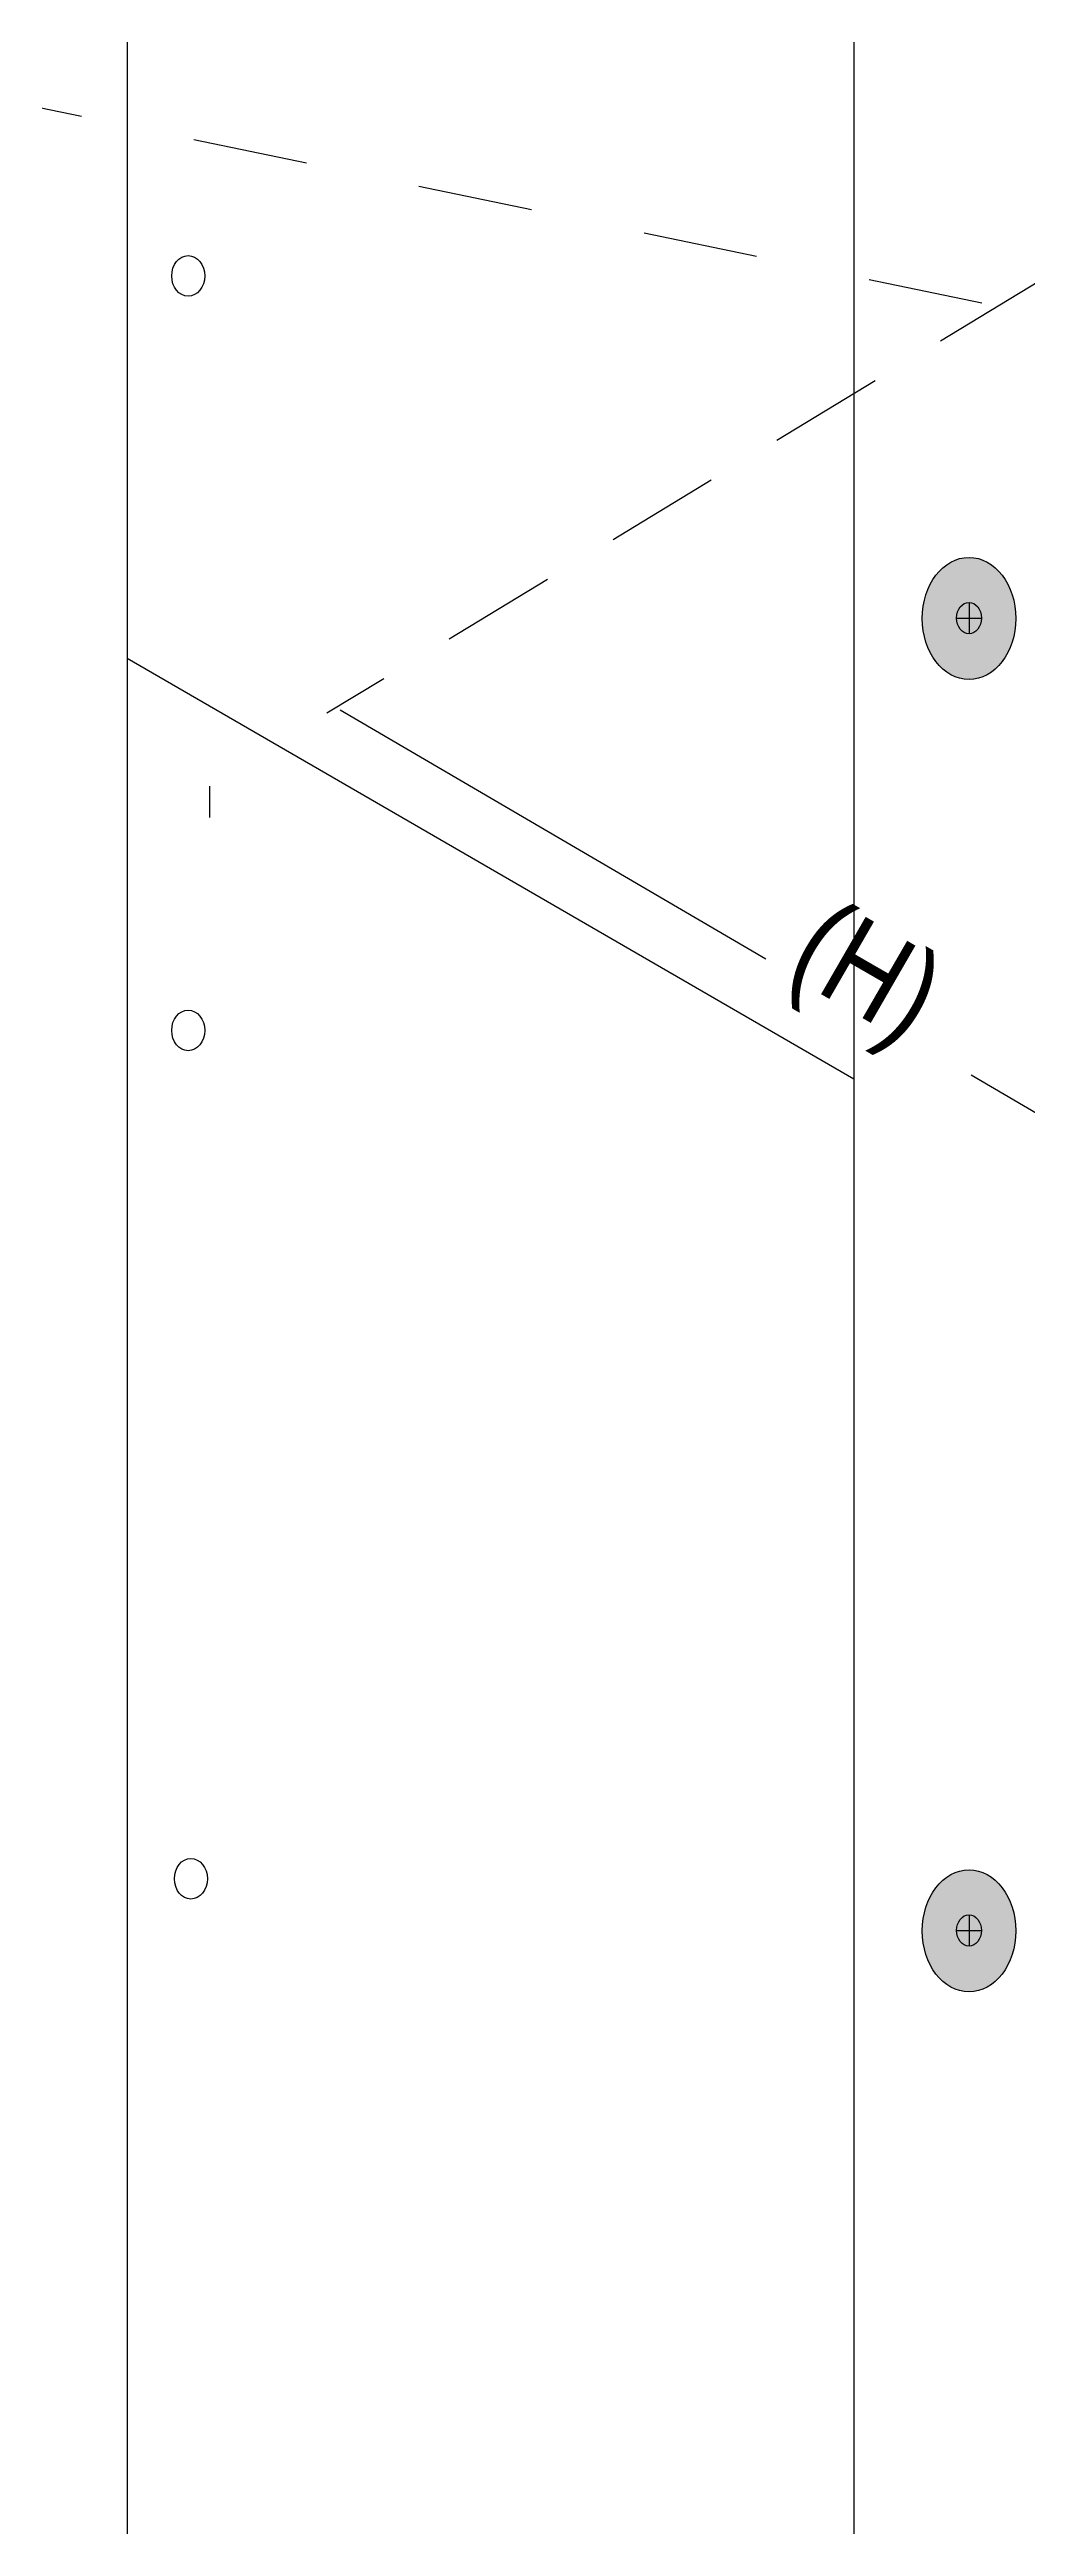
# Model space of a CAD drawing. Extents: x -1392 to 5791, y -3809 to 1722.
# Drawn here: x -322.5 to -245.9, y -1834.3 to -1640.3 of the extents above; entities that cross this region are included whole.
import ezdxf

# ---------------------------------------------------------------- set-up
doc = ezdxf.new("R2010")
doc.units = 0
doc.header["$MEASUREMENT"] = 0
doc.linetypes.add('AI-Linetype-50', pattern=[18.002632, 9.001316, -9.001316])
doc.linetypes.add('AI-Linetype-68', pattern=[15, 9, -6])
for name, color, linetype, lineweight in [('G-ANNO-TTLB', 7, 'Continuous', 0), ('Layer 12', 7, 'Continuous', 0), ('TYVEK', 7, 'Continuous', 0), ('WALL SCRATCH', 7, 'Continuous', 0)]:
    doc.layers.add(name, color=color, linetype=linetype, lineweight=lineweight)

# ---------------------------------------------------------------- blocks, each defined once
blk = doc.blocks.new('Block_243')
at = {"layer": 'WALL SCRATCH', "true_color": 0x003b71, "transparency": 33554687}
h = blk.add_hatch(color=156, dxfattribs=at)
h.dxf.hatch_style = 2
edge = h.paths.add_edge_path()
edge.add_ellipse((-250.46, -1684.85), major_axis=(0, 4.78), ratio=0.766948, start_angle=0, end_angle=360)
at = {"layer": 'WALL SCRATCH', "color": 18, "lineweight": 25, "true_color": 0x080808}
for p, q in [((-251.43, -1684.82), (-249.49, -1684.82)), ((-250.46, -1683.59), (-250.46, -1686.05))]:
    blk.add_line(p, q, dxfattribs=at)
at = {"layer": 'WALL SCRATCH', "color": 8, "lineweight": 25, "true_color": 0x808080}
blk.add_lwpolyline([(-250.97, -1680.43)], dxfattribs=at)
at = {"layer": 'WALL SCRATCH', "color": 18, "lineweight": 25, "true_color": 0x000000}
blk.add_ellipse((-250.46, -1684.85), major_axis=(0, 4.78), ratio=0.766948, dxfattribs=at)
at = {"layer": 'WALL SCRATCH', "color": 18, "lineweight": 25, "true_color": 0x080808}
blk.add_ellipse((-250.46, -1684.82), major_axis=(0, 1.23), ratio=0.788846, dxfattribs=at)
blk = doc.blocks.new('Block_245')
at = {"layer": 'WALL SCRATCH', "true_color": 0x003b71, "transparency": 33554687}
h = blk.add_hatch(color=156, dxfattribs=at)
h.dxf.hatch_style = 2
edge = h.paths.add_edge_path()
edge.add_ellipse((-250.46, -1787.62), major_axis=(0, 4.78), ratio=0.766948, start_angle=0, end_angle=360)
at = {"layer": 'WALL SCRATCH', "color": 18, "lineweight": 25, "true_color": 0x080808}
for p, q in [((-250.46, -1786.36), (-250.46, -1788.83)), ((-251.43, -1787.59), (-249.49, -1787.59))]:
    blk.add_line(p, q, dxfattribs=at)
at = {"layer": 'WALL SCRATCH', "color": 8, "lineweight": 25, "true_color": 0x808080}
blk.add_lwpolyline([(-250.97, -1792.73)], dxfattribs=at)
at = {"layer": 'WALL SCRATCH', "color": 18, "lineweight": 25, "true_color": 0x000000}
blk.add_ellipse((-250.46, -1787.62), major_axis=(0, 4.78), ratio=0.766948, dxfattribs=at)
at = {"layer": 'WALL SCRATCH', "color": 18, "lineweight": 25, "true_color": 0x080808}
blk.add_ellipse((-250.46, -1787.59), major_axis=(0, 1.23), ratio=0.788846, dxfattribs=at)
blk = doc.blocks.new('Block_242')
at = {"layer": 'WALL SCRATCH'}
for name in ['Block_243', 'Block_245']:
    blk.add_blockref(name, (0, 0), dxfattribs=at)
blk = doc.blocks.new('Block_241')
at = {"layer": 'WALL SCRATCH'}
blk.add_blockref('Block_242', (0, 0), dxfattribs=at)

msp = doc.modelspace()

# ---------------------------------------------------------------- hatches: boundary and pattern name
at = {"layer": 'G-ANNO-TTLB', "true_color": 0xff00ff, "transparency": 33554687}
h = msp.add_hatch(color=6, dxfattribs=at)
edge = h.paths.add_edge_path()
edge.add_spline(control_points=[(1773.02, -3692.6), (1773.02, -3692.6), (-1156.5, -3692.6), (-1156.5, -3692.6), (-1156.5, -3692.6), (-1156.5, -1235.6), (-1156.5, -1235.6), (-1156.5, -1235.6), (1773.02, -1235.6), (1773.02, -1235.6), (1773.02, -1235.6), (1773.02, -3692.6), (1773.02, -3692.6)], knot_values=[0, 0, 0, 0, 1, 1, 1, 2, 2, 2, 3, 3, 3, 4, 4, 4, 4], degree=3, periodic=0)
edge = h.paths.add_edge_path()
edge.add_spline(control_points=[(-1147.5, -1244.6), (-1147.5, -1244.6), (-1147.5, -3683.6), (-1147.5, -3683.6), (-1147.5, -3683.6), (1764.02, -3683.6), (1764.02, -3683.6), (1764.02, -3683.6), (1764.02, -1244.6), (1764.02, -1244.6), (1764.02, -1244.6), (-1147.5, -1244.6), (-1147.5, -1244.6)], knot_values=[0, 0, 0, 0, 1, 1, 1, 2, 2, 2, 3, 3, 3, 4, 4, 4, 4], degree=3, periodic=0)
edge.add_line((-1147.5, -1244.6), (-1147.5, -1244.6))

# ---------------------------------------------------------------- linework, layer by layer
at = {"layer": 'G-ANNO-TTLB'}
for points in [[(1773.02, -3692.6), (1773.02, -3692.6), (-1156.5, -3692.6), (-1156.5, -3692.6), (-1156.5, -3692.6), (-1156.5, -1235.6), (-1156.5, -1235.6), (-1156.5, -1235.6), (1773.02, -1235.6), (1773.02, -1235.6), (1773.02, -1235.6), (1773.02, -3692.6), (1773.02, -3692.6)], [(-1147.5, -1244.6), (-1147.5, -1244.6), (-1147.5, -3683.6), (-1147.5, -3683.6), (-1147.5, -3683.6), (1764.02, -3683.6), (1764.02, -3683.6), (1764.02, -3683.6), (1764.02, -1244.6), (1764.02, -1244.6), (1764.02, -1244.6), (-1147.5, -1244.6), (-1147.5, -1244.6)]]:
    msp.add_open_spline(points, degree=3, knots=[0, 0, 0, 0, 1, 1, 1, 2, 2, 2, 3, 3, 3, 4, 4, 4, 4], dxfattribs=at)
at = {"layer": 'Layer 12', "color": 18, "linetype": 'AI-Linetype-68', "lineweight": 25, "true_color": 0x000000}
msp.add_line((-219.35, -1642.9), (-300.74, -1692.28), dxfattribs=at)
at = {"layer": 'Layer 12', "color": 1, "lineweight": 25, "true_color": 0xff0000}
for p, q in [((-299.7, -1692.01), (-266.37, -1711.5)), ((-250.3, -1720.6), (-216.97, -1740.09))]:
    msp.add_line(p, q, dxfattribs=at)
at = {"layer": 'TYVEK', "color": 18, "linetype": 'AI-Linetype-50', "lineweight": 25, "true_color": 0x000000}
msp.add_line((-178.96, -1674.8), (-590.15, -1589.48), dxfattribs=at)
at = {"layer": 'TYVEK', "color": 252, "lineweight": 25, "true_color": 0x848484}
msp.add_line((-309.93, -1697.99), (-309.93, -1700.45), dxfattribs=at)
at = {"layer": 'WALL SCRATCH', "color": 2, "lineweight": 25, "true_color": 0xffff00}
for p, q in [((-316.38, -1477.91), (-316.38, -1900.15)), ((-316.38, -1687.97), (-259.48, -1720.91))]:
    msp.add_line(p, q, dxfattribs=at)
at = {"layer": 'WALL SCRATCH', "color": 18, "lineweight": 25, "true_color": 0x000000}
msp.add_line((-259.48, -1558.82), (-259.48, -1839.67), dxfattribs=at)
at = {"layer": 'WALL SCRATCH', "color": 8, "lineweight": 25, "true_color": 0x808080}
for points in [[(-254.4, -1681.66)], [(-254.4, -1681.66)], [(-255.12, -1796.1)], [(-255.12, -1796.1)]]:
    msp.add_lwpolyline(points, dxfattribs=at)
at = {"layer": 'WALL SCRATCH', "color": 18, "lineweight": 25, "true_color": 0x080808}
for points in [[(-316.38, -1687.97)], [(-259.48, -1720.91)]]:
    msp.add_lwpolyline(points, dxfattribs=at)
at = {"layer": 'WALL SCRATCH', "color": 2, "lineweight": 25, "true_color": 0xffff00}
for points in [[(-316.38, -1687.97)], [(-259.48, -1720.91)]]:
    msp.add_lwpolyline(points, dxfattribs=at)
at = {"layer": 'WALL SCRATCH', "color": 252, "lineweight": 25, "true_color": 0x848484}
for centre in [(-311.61, -1658.03), (-311.61, -1717.11), (-311.4, -1783.54)]:
    msp.add_ellipse(centre, major_axis=(0, 1.59), ratio=0.812499, dxfattribs=at)

# ---------------------------------------------------------------- block references
at = {"layer": 'WALL SCRATCH'}
msp.add_blockref('Block_241', (0, 0), dxfattribs=at)

# ---------------------------------------------------------------- texts
at = {"layer": 'Layer 12', "insert": (-266, -1714.42), "char_height": 0.2, "attachment_point": 7, "rotation": 330.0001}
msp.add_mtext('\\C1;\\c255;\\FArial Narrow|b0|i0|c1;\\H6.989873;\\W1.007294;(H)', dxfattribs=at)

doc.saveas('drawing.dxf')
